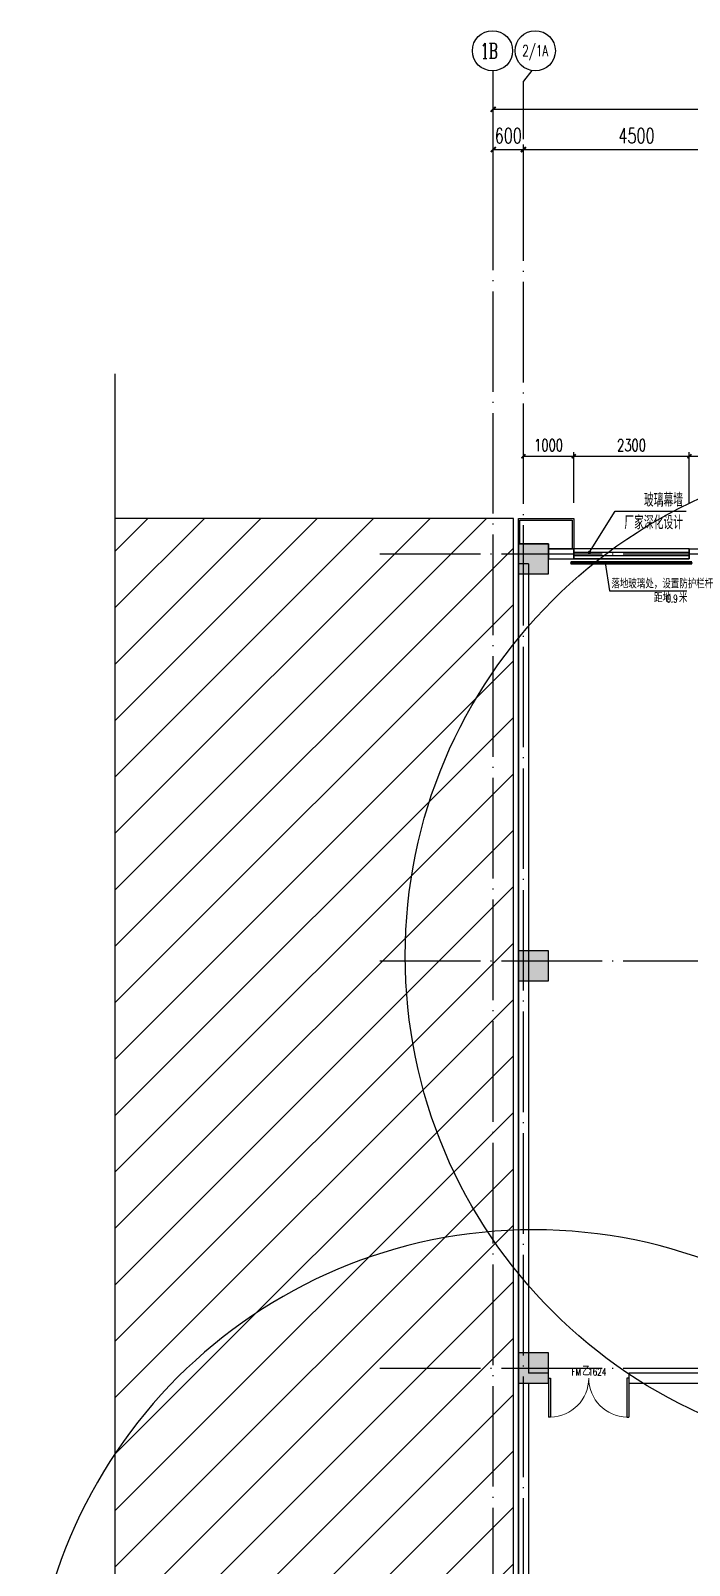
# Model space of a CAD drawing. Extents: x -1313754 to 847533, y 489853 to 941203.
# Drawn here: x -93656 to -80554, y 811695 to 842226 of the extents above; entities that cross this region are included whole.
import ezdxf
from ezdxf.enums import TextEntityAlignment as Align

# ---------------------------------------------------------------- set-up
doc = ezdxf.new("R2010")
doc.units = 0
doc.header["$LTSCALE"] = 1000
doc.header["$MEASUREMENT"] = 0
doc.linetypes.add('DOTE', pattern=[2.42, 2, -0.2, 0.02, -0.2])
doc.layers.get('Defpoints').update_dxf_attribs({"color": 210})
for name, color, linetype in [('A-AXIS-D', 1, 'Continuous'), ('A-AXIS-DOTE', 14, 'DOTE'), ('A-AXIS-DP', 126, 'Continuous'), ('A-AXIS-SYMB', 3, 'Continuous'), ('A-CURTAIN', 134, 'Continuous'), ('A-HATCH-2', 251, 'Continuous'), ('A-HRAIL', 173, 'Continuous'), ('A-LIN-V', 9, 'Continuous'), ('A-WINDOW', 140, 'Continuous'), ('A-防火门窗', 1, 'Continuous'), ('AS-COLN', 6, 'Continuous'), ('AS-WALL', 40, 'Continuous'), ('AS-结构边线层', 200, 'Continuous'), ('DIM_SYMB', 3, 'Continuous'), ('PUB_HATCH', 8, 'Continuous'), ('PUB_TEXT', 7, 'Continuous'), ('SB_ZF消火栓', 10, 'Continuous'), ('建-窗', 4, 'Continuous'), ('建-门窗编号', 7, 'Continuous')]:
    doc.layers.add(name, color=color, linetype=linetype)
doc.styles.add('_TCH_AXIS', font='COMPLEX', dxfattribs={"bigfont": 'GBCBIG'})
doc.styles.add('_TCH_DIM', font='SIMPLEX', dxfattribs={"bigfont": 'GBCBIG'})
doc.styles.add('_TCH_DIM_T3', font='SIMPLEX', dxfattribs={"width": 0.705882, "bigfont": 'GBCBIG'})
doc.styles.add('A-WIN-LABEL', font='SIMPLEX', dxfattribs={"bigfont": 'GBCBIG'})
doc.dimstyles.new('_TCH_ARCH&&100', dxfattribs={"dimtxt": 297.5, "dimasz": 100, "dimexe": 100, "dimexo": 100, "dimgap": 126.25, "dimtad": 1, "dimdec": 0, "dimzin": 0, "dimdsep": 46, "dimtxsty": '_TCH_DIM_T3', "dimblk": 'ARCHTICK', "dimcen": 0.09, "dimclrt": 7, "dimazin": 2, "dimtfac": 1, "dimtdec": 0, "dimtix": 1, "dimtmove": 2, "dimatfit": 3, "dimfxl": 0, "dimtolj": 1, "dimtzin": 0, "dimarcsym": 0})
doc.dimstyles.new('_TCH_ARCH&&80', dxfattribs={"dimtxt": 238, "dimasz": 80, "dimexe": 80, "dimexo": 80, "dimgap": 101, "dimtad": 1, "dimdec": 0, "dimzin": 0, "dimdsep": 46, "dimtxsty": '_TCH_DIM_T3', "dimblk": 'ARCHTICK', "dimcen": 0.09, "dimclrt": 7, "dimazin": 2, "dimtfac": 1, "dimtdec": 0, "dimtix": 1, "dimtmove": 2, "dimatfit": 3, "dimfxl": 0, "dimtolj": 1, "dimtzin": 0, "dimarcsym": 0})

# ---------------------------------------------------------------- blocks, each defined once
blk = doc.blocks.new('_ArchTick')
at = {"color": 0, "linetype": 'ByBlock', "const_width": 0.4}
blk.add_lwpolyline([(-0.5, -0.5), (0.5, 0.5)], dxfattribs=at)
blk = doc.blocks.new('*D1434')
at = {"layer": 'A-AXIS-D', "color": 0, "lineweight": -2}
for p, q in [((136282, 34628), (136282, 35142)), ((136882, 34628), (136882, 35142)), ((136282, 35042), (136882, 35042))]:
    blk.add_line(p, q, dxfattribs=at)
at = {"layer": 'Defpoints', "color": 0}
for p in [(136882, 35042), (136282, 34528), (136882, 34528)]:
    blk.add_point(p, dxfattribs=at)
at = {"layer": 'A-AXIS-D', "color": 0, "lineweight": -2, "xscale": 100, "yscale": 100, "zscale": 100, "rotation": 180}
blk.add_blockref('_ArchTick', (136282, 35042), dxfattribs=at)
at = {"layer": 'A-AXIS-D', "color": 0, "lineweight": -2, "xscale": 100, "yscale": 100, "zscale": 100}
blk.add_blockref('_ArchTick', (136882, 35042), dxfattribs=at)
at = {"layer": 'A-AXIS-D', "color": 7, "insert": (136582, 35317), "char_height": 297.5, "attachment_point": 5, "style": '_TCH_DIM_T3'}
blk.add_mtext('\\A1;600', dxfattribs=at)
blk = doc.blocks.new('*D1435')
at = {"layer": 'A-AXIS-D', "color": 0, "lineweight": -2}
for p, q in [((136882, 34628), (136882, 35142)), ((141382, 34628), (141382, 35142)), ((136882, 35042), (141382, 35042))]:
    blk.add_line(p, q, dxfattribs=at)
at = {"layer": 'Defpoints', "color": 0}
for p in [(141382, 35042), (136882, 34528), (141382, 34528)]:
    blk.add_point(p, dxfattribs=at)
at = {"layer": 'A-AXIS-D', "color": 0, "lineweight": -2, "xscale": 100, "yscale": 100, "zscale": 100, "rotation": 180}
blk.add_blockref('_ArchTick', (136882, 35042), dxfattribs=at)
at = {"layer": 'A-AXIS-D', "color": 0, "lineweight": -2, "xscale": 100, "yscale": 100, "zscale": 100}
blk.add_blockref('_ArchTick', (141382, 35042), dxfattribs=at)
at = {"layer": 'A-AXIS-D', "color": 7, "insert": (139132, 35317), "char_height": 297.5, "attachment_point": 5, "style": '_TCH_DIM_T3'}
blk.add_mtext('\\A1;4500', dxfattribs=at)
blk = doc.blocks.new('*D1438')
at = {"layer": 'A-AXIS-D', "color": 0, "lineweight": -2}
for p, q in [((136282, 34728), (136282, 35942)), ((136282, 35842), (152682, 35842)), ((152682, 34728), (152682, 35942))]:
    blk.add_line(p, q, dxfattribs=at)
at = {"layer": 'Defpoints', "color": 0}
for p in [(152682, 35842), (136282, 34628), (152682, 34628)]:
    blk.add_point(p, dxfattribs=at)
at = {"layer": 'A-AXIS-D', "color": 0, "lineweight": -2, "xscale": 100, "yscale": 100, "zscale": 100, "rotation": 180}
blk.add_blockref('_ArchTick', (136282, 35842), dxfattribs=at)
at = {"layer": 'A-AXIS-D', "color": 0, "lineweight": -2, "xscale": 100, "yscale": 100, "zscale": 100}
blk.add_blockref('_ArchTick', (152682, 35842), dxfattribs=at)
at = {"layer": 'A-AXIS-D', "color": 7, "insert": (144482, 36117), "char_height": 297.5, "attachment_point": 5, "style": '_TCH_DIM_T3'}
blk.add_mtext('\\A1;16400', dxfattribs=at)
blk = doc.blocks.new('43243')
at = {"layer": 'AS-结构边线层'}
blk.add_lwpolyline([(-83954, 741420), (-83954, 832020), (-83354, 832020), (-83354, 831920), (-82854, 831920), (-82854, 831720), (-80554, 831720), (-80554, 831920), (-80254, 831920), (-80254, 832220), (-68354, 832220), (-68354, 821020), (-70554, 821020), (-70554, 818320), (-68354, 818320), (-68354, 782920), (-70554, 782920), (-70554, 774520)], dxfattribs=at)
blk = doc.blocks.new('A$C5D961328')
at = {"layer": 'SB_ZF消火栓'}
blk.add_hatch(color=256, dxfattribs=at).paths.add_polyline_path([(0, 40), (700, 40), (700, 240)])
at = {"layer": 'A-LIN-V', "ltscale": 500}
blk.add_circle((350, 40), 10001, dxfattribs=at)
at = {"layer": 'SB_ZF消火栓'}
for p, q in [((700, 240), (0, 240)), ((0, 240), (0, 40)), ((700, 240), (0, 40)), ((0, 40), (700, 40)), ((700, 240), (700, 40))]:
    blk.add_line(p, q, dxfattribs=at)
at = {"layer": 'SB_ZF消火栓', "color": 1}
blk.add_circle((140, 140), 32.5, dxfattribs=at)
blk = doc.blocks.new('234243242332')
at = {"layer": 'SB_ZF消火栓'}
blk.add_blockref('A$C5D961328', (-76554, 823780), dxfattribs=at)
at = {"layer": 'SB_ZF消火栓', "xscale": -1, "rotation": 270}
blk.add_blockref('A$C5D961328', (-83694, 808020), dxfattribs=at)
blk = doc.blocks.new('w4324323333')
at = {"layer": 'AS-COLN'}
for p, q in [((-83354, 832020), (-83954, 832020)), ((-83954, 832020), (-83954, 831420)), ((-83354, 831420), (-83354, 832020)), ((-83954, 831420), (-83354, 831420)), ((-83354, 823920), (-83954, 823920)), ((-83954, 823920), (-83954, 823320)), ((-83354, 823320), (-83354, 823920)), ((-83954, 823320), (-83354, 823320)), ((-83354, 815920), (-83954, 815920)), ((-83954, 815920), (-83954, 815320)), ((-83354, 815320), (-83354, 815920)), ((-83954, 815320), (-83354, 815320))]:
    blk.add_line(p, q, dxfattribs=at)
blk = doc.blocks.new('*D642')
at = {"layer": 'A-AXIS-DP', "color": 0, "lineweight": -2}
for p, q in [((-83854, 832830), (-83854, 833840)), ((-82854, 832830), (-82854, 833840)), ((-83854, 833760), (-82854, 833760))]:
    blk.add_line(p, q, dxfattribs=at)
at = {"layer": 'Defpoints', "color": 0}
for p in [(-82854, 833760), (-83854, 832750), (-82854, 832750)]:
    blk.add_point(p, dxfattribs=at)
at = {"layer": 'A-AXIS-DP', "color": 0, "lineweight": -2, "xscale": 80, "yscale": 80, "zscale": 80, "rotation": 180}
blk.add_blockref('_ArchTick', (-83854, 833760), dxfattribs=at)
at = {"layer": 'A-AXIS-DP', "color": 0, "lineweight": -2, "xscale": 80, "yscale": 80, "zscale": 80}
blk.add_blockref('_ArchTick', (-82854, 833760), dxfattribs=at)
at = {"layer": 'A-AXIS-DP', "color": 7, "insert": (-83354, 833980), "char_height": 238, "attachment_point": 5, "style": '_TCH_DIM_T3'}
blk.add_mtext('\\A1;1000', dxfattribs=at)
blk = doc.blocks.new('*D643')
at = {"layer": 'A-AXIS-DP', "color": 0, "lineweight": -2}
for p, q in [((-82854, 832830), (-82854, 833840)), ((-80554, 832830), (-80554, 833840)), ((-82854, 833760), (-80554, 833760))]:
    blk.add_line(p, q, dxfattribs=at)
at = {"layer": 'Defpoints', "color": 0}
for p in [(-80554, 833760), (-82854, 832750), (-80554, 832750)]:
    blk.add_point(p, dxfattribs=at)
at = {"layer": 'A-AXIS-DP', "color": 0, "lineweight": -2, "xscale": 80, "yscale": 80, "zscale": 80, "rotation": 180}
blk.add_blockref('_ArchTick', (-82854, 833760), dxfattribs=at)
at = {"layer": 'A-AXIS-DP', "color": 0, "lineweight": -2, "xscale": 80, "yscale": 80, "zscale": 80}
blk.add_blockref('_ArchTick', (-80554, 833760), dxfattribs=at)
at = {"layer": 'A-AXIS-DP', "color": 7, "insert": (-81704, 833980), "char_height": 238, "attachment_point": 5, "style": '_TCH_DIM_T3'}
blk.add_mtext('\\A1;2300', dxfattribs=at)
blk = doc.blocks.new('*D644')
at = {"layer": 'A-AXIS-DP', "color": 0, "lineweight": -2}
for p, q in [((-80554, 832830), (-80554, 833840)), ((-79354, 832830), (-79354, 833840)), ((-80554, 833760), (-79354, 833760))]:
    blk.add_line(p, q, dxfattribs=at)
at = {"layer": 'Defpoints', "color": 0}
for p in [(-79354, 833760), (-80554, 832750), (-79354, 832750)]:
    blk.add_point(p, dxfattribs=at)
at = {"layer": 'A-AXIS-DP', "color": 0, "lineweight": -2, "xscale": 80, "yscale": 80, "zscale": 80, "rotation": 180}
blk.add_blockref('_ArchTick', (-80554, 833760), dxfattribs=at)
at = {"layer": 'A-AXIS-DP', "color": 0, "lineweight": -2, "xscale": 80, "yscale": 80, "zscale": 80}
blk.add_blockref('_ArchTick', (-79354, 833760), dxfattribs=at)
at = {"layer": 'A-AXIS-DP', "color": 7, "insert": (-79954, 833980), "char_height": 238, "attachment_point": 5, "style": '_TCH_DIM_T3'}
blk.add_mtext('\\A1;1200', dxfattribs=at)
blk = doc.blocks.new('WINDOW2DLIB$DYNSTYLE$00000005')
at = {"color": 0}
for points in [[(-0.5, 0.5), (-0.5, -0.5)], [(-0.5, 0.5), (0.5, 0.5)], [(0.5, -0.5), (0.5, 0.5)], [(0.5, 0.167), (-0.5, 0.167)], [(0.5, -0.167), (-0.5, -0.167)], [(-0.5, -0.5), (0.5, -0.5)]]:
    blk.add_lwpolyline(points, dxfattribs=at)
blk = doc.blocks.new('99平面图例外参$0$$LinePat$圆环')
for points in [[(0, 150), (300, 150)], [(0, 0), (300, 0)], [(0, -150), (300, -150)]]:
    blk.add_lwpolyline(points)
at = {"color": 0}
blk.add_circle((150, 0), 150, dxfattribs=at)
blk = doc.blocks.new('$DorLib2D$00000002')
for p, q in [((-0.5, 0), (-0.5, 0.4875)), ((-0.475, 0.4875), (-0.5, 0.4875)), ((-0.475, 0), (-0.475, 0.4875)), ((0.475, 0), (0.475, 0.4875)), ((0.475, 0.4875), (0.5, 0.4875)), ((0.5, 0), (0.5, 0.4875)), ((-0.5, 0), (-0.475, 0)), ((0.5, 0), (0.475, 0))]:
    blk.add_line(p, q)
at = {"lineweight": 13}
for centre, start, end in [((-0.4875, 0), 0, 88.53072), ((0.4875, 0), 91.46928, 180)]:
    blk.add_arc(centre, 0.4875, start, end, dxfattribs=at)
blk = doc.blocks.new('dote')
at = {"layer": 'A-AXIS-D'}
for centre in [(136267.3, 37006.1), (137117.3, 37006.1)]:
    blk.add_circle(centre, 400, dxfattribs=at)
at = {"layer": 'A-AXIS-DOTE'}
for p, q in [((136282.2, -69000), (136282.2, 36606.4)), ((137051.7, 36611.6), (136882.2, 36400)), ((136882.2, -68810), (136882.2, 36400)), ((134026.4, 27000), (158590, 27000)), ((134026.4, 18900), (158590, 18900)), ((134026.4, 10800), (158590, 10800))]:
    blk.add_line(p, q, dxfattribs=at)
at = {"layer": 'PUB_TEXT', "style": '_TCH_AXIS'}
blk.add_text('1B ', height=307.25, dxfattribs=at).set_placement((136033.2, 36852.5), (136501.4, 36852.5), align=Align.FIT)
at = {"layer": 'PUB_TEXT', "style": '_TCH_AXIS', "width": 0.65625}
blk.add_text('2/1A', height=219.77, dxfattribs=at).set_placement((136859.8, 36896.2), (137374.8, 36896.2), align=Align.FIT)
at = {"layer": 'A-AXIS-D'}
for base, p1, p2, picture, middle in [((152682.2, 35841.7), (136282.2, 34628.1), (152682.2, 34628.1), '*D1438', (144482.2, 36116.7)), ((136882.2, 35041.7), (136282.2, 34528.1), (136882.2, 34528.1), '*D1434', (136582.2, 35316.7)), ((141382.2, 35041.7), (136882.2, 34528.1), (141382.2, 34528.1), '*D1435', (139132.2, 35316.7))]:
    dim = blk.add_linear_dim(base=base, p1=p1, p2=p2, angle=0, dimstyle='_TCH_ARCH&&100', override={"dimgap": 0}, dxfattribs=at)
    dim.commit()
    dim.dimension.update_dxf_attribs({"geometry": picture, "text_midpoint": middle, "dimtype": 161})

msp = doc.modelspace()

# ---------------------------------------------------------------- hatches: boundary and pattern name
at = {"layer": 'A-HATCH-2'}
h = msp.add_hatch(dxfattribs=at)
h.set_pattern_fill('ANSI31', color=256, scale=500)
h.set_pattern_definition([(45, (0, 0), (-561.266, 561.266), [])])
h.paths.add_polyline_path([(-84054.2, 832520), (-91980, 832520), (-91980, 741120), (-84054.2, 741120)])
at = {"layer": 'A-WINDOW'}
h = msp.add_hatch(dxfattribs=at)
h.set_pattern_fill('ANSI31', color=256, scale=100)
h.set_pattern_definition([(45, (0, 0), (-112.253202, 112.253202), [])])
edge = h.paths.add_edge_path()
edge.add_line((-91980, 835400), (-91980, 787330))
edge.add_line((-91980, 787330), (-91812, 787268.9))
edge.add_line((-91812, 787268.9), (-92148, 787209.6))
edge.add_line((-92148, 787209.6), (-91980, 787150))
edge.add_line((-91980, 787150), (-91980, 739080))
at = {"layer": 'PUB_HATCH'}
for points in [[(-83954.2, 831420), (-83354.2, 831420), (-83354.2, 832020), (-83954.2, 832020)], [(-83954.2, 823320), (-83354.2, 823320), (-83354.2, 823920), (-83954.2, 823920)], [(-83954.2, 815320), (-83354.2, 815320), (-83354.2, 815920), (-83954.2, 815920)]]:
    msp.add_hatch(color=256, dxfattribs=at).paths.add_polyline_path(points)

# ---------------------------------------------------------------- linework, layer by layer
at = {"layer": 'A-AXIS-SYMB'}
for p, q in [((-82540, 831850), (-82025.8, 832670)), ((-82025.8, 832670), (-80615.8, 832670))]:
    msp.add_line(p, q, dxfattribs=at)
msp.add_lwpolyline([(-91980, 835400), (-91980, 787330), (-91812, 787268.9), (-92148, 787209.6), (-91980, 787150), (-91980, 739080)], dxfattribs=at)
at = {"layer": 'A-AXIS-SYMB', "const_width": 32}
msp.add_lwpolyline([(-82548.5, 831836.4, 1), (-82531.5, 831863.6, 1)], format="xyb", close=True, dxfattribs=at)
at = {"layer": 'A-CURTAIN'}
for points in [[(-83954.2, 832020), (-83954.2, 832520), (-82854.2, 832520), (-82854.2, 831920)], [(-83924.2, 832020), (-83924.2, 832490), (-82884.2, 832490), (-82884.2, 831920)]]:
    msp.add_lwpolyline(points, dxfattribs=at)
at = {"layer": 'A-HATCH-2'}
msp.add_lwpolyline([(-84054.2, 832520), (-91980, 832520), (-91980, 741120), (-84054.2, 741120)], close=True, dxfattribs=at)
at = {"layer": 'AS-WALL'}
for p, q in [((-82854.2, 831920), (-83354.2, 831920)), ((-83354.2, 831920), (-83354.2, 831720)), ((-83354.2, 831720), (-82854.2, 831720)), ((-82854.2, 831720), (-82854.2, 831920)), ((-83954.2, 831620), (-83954.2, 815420)), ((-83754.2, 831620), (-83954.2, 831620)), ((-83754.2, 831620), (-83754.2, 815520)), ((-83354.2, 815520), (-83754.2, 815520)), ((-83354.2, 815320), (-83354.2, 815520)), ((-73254.2, 815520), (-81754.2, 815520)), ((-81754.2, 815520), (-81754.2, 815320)), ((-83954.2, 815420), (-83954.2, 792520)), ((-83754.2, 815320), (-83354.2, 815320)), ((-83754.2, 815320), (-83754.2, 792620)), ((-81754.2, 815320), (-73054.2, 815320))]:
    msp.add_line(p, q, dxfattribs=at)
at = {"layer": 'DIM_SYMB'}
for p, q in [((-82228.8, 831639.5), (-82140, 831080)), ((-82140, 831080), (-80603.4, 831080))]:
    msp.add_line(p, q, dxfattribs=at)
at = {"layer": 'DIM_SYMB', "const_width": 20}
msp.add_lwpolyline([(-82230.4, 831649.4, 1), (-82227.3, 831629.6, 1)], format="xyb", close=True, dxfattribs=at)

# ---------------------------------------------------------------- block references
at = {"layer": 'A-HRAIL', "xscale": 0.1672916666666656, "yscale": 0.1666666666666667, "zscale": 0.1666666666666667, "rotation": 180}
for p in [(-82863, 831635), (-82812.8, 831635), (-82762.6, 831635), (-82712.4, 831635), (-82662.2, 831635), (-82612.1, 831635), (-82561.9, 831635), (-82511.7, 831635), (-82461.5, 831635), (-82411.3, 831635), (-82361.1, 831635), (-82310.9, 831635), (-82260.7, 831635), (-82210.6, 831635), (-82160.4, 831635), (-82110.2, 831635), (-82060, 831635), (-82009.8, 831635), (-81959.6, 831635), (-81909.4, 831635), (-81859.2, 831635), (-81809.1, 831635), (-81758.9, 831635), (-81708.7, 831635), (-81658.5, 831635), (-81608.3, 831635), (-81558.1, 831635), (-81507.9, 831635), (-81457.7, 831635), (-81407.6, 831635), (-81357.4, 831635), (-81307.2, 831635), (-81257, 831635), (-81206.8, 831635), (-81156.6, 831635), (-81106.4, 831635), (-81056.2, 831635), (-81006.1, 831635), (-80955.9, 831635), (-80905.7, 831635), (-80855.5, 831635), (-80805.3, 831635), (-80755.1, 831635), (-80704.9, 831635), (-80654.7, 831635), (-80604.6, 831635), (-80554.4, 831635), (-80504.2, 831635)]:
    msp.add_blockref('99平面图例外参$0$$LinePat$圆环', p, dxfattribs=at)
at = {"layer": 'A-WINDOW'}
msp.add_blockref('43243', (0, 0), dxfattribs=at)
at = {"layer": 'A-防火门窗', "xscale": 1600, "yscale": 1600, "zscale": 200, "rotation": 180.000000000567}
msp.add_blockref('$DorLib2D$00000002', (-82554.2, 815420), dxfattribs=at)
at = {"layer": 'AS-COLN'}
msp.add_blockref('w4324323333', (0, 0), dxfattribs=at)
at = {"layer": 'AS-WALL'}
msp.add_blockref('dote', (-220736.4, 804820), dxfattribs=at)
at = {"layer": 'SB_ZF消火栓', "linetype": 'Continuous'}
msp.add_blockref('234243242332', (0, 0), dxfattribs=at)
at = {"layer": '建-窗', "xscale": -2299.999999992899, "yscale": 200, "zscale": 200, "rotation": 359.9999997342512}
msp.add_blockref('WINDOW2DLIB$DYNSTYLE$00000005', (-81704.2, 831820), dxfattribs=at)

# ---------------------------------------------------------------- texts
at = {"layer": 'PUB_TEXT', "style": '_TCH_DIM'}
for s, height, p in [('玻璃幕墙', 270.07, (-81456.4, 832754)), ('厂家深化设计', 270.07, (-81846.6, 832306)), ('落地玻璃处，设置防护栏杆', 168.794, (-82104.3, 831132.5)), ('距地', 168.79, (-81255.9, 830852.5)), ('米', 168.8, (-80760.2, 830852.5))]:
    msp.add_text(s, height=height, dxfattribs=at).set_placement(p)
at = {"layer": 'PUB_TEXT', "style": '_TCH_DIM', "width": 0.705882}
msp.add_text('0.9', height=148.75, dxfattribs=at).set_placement((-81010.2, 830852.5))
at = {"layer": '建-门窗编号', "style": 'A-WIN-LABEL', "width": 0.705882}
for s, p in [('FM', (-82898.1, 815470)), ('1624', (-82565.2, 815470))]:
    msp.add_text(s, height=148.75, dxfattribs=at).set_placement(p)
at = {"layer": '建-门窗编号', "style": 'A-WIN-LABEL'}
msp.add_text('乙', height=168.8, dxfattribs=at).set_placement((-82688.1, 815470))

# ---------------------------------------------------------------- dimensions: what is measured, and where the dimension line sits
at = {"layer": 'A-AXIS-DP'}
for p1, p2, picture, middle in [((-83854.2, 832750), (-82854.2, 832750), '*D642', (-83354.2, 833980)), ((-82854.2, 832750), (-80554.2, 832750), '*D643', (-81704.2, 833980)), ((-80554.2, 832750), (-79354.2, 832750), '*D644', (-79954.2, 833980))]:
    dim = msp.add_aligned_dim(p1=p1, p2=p2, distance=1010, dimstyle='_TCH_ARCH&&80', dxfattribs=at)
    dim.commit()
    dim.dimension.update_dxf_attribs({"geometry": picture, "text_midpoint": middle})

doc.saveas('drawing.dxf')
